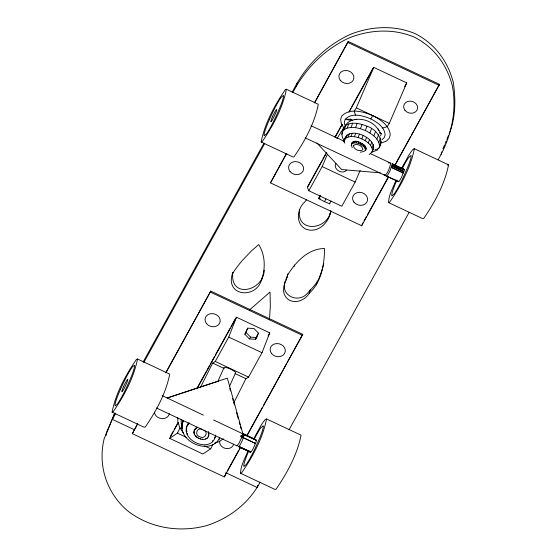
<?xml version="1.0" encoding="UTF-8"?>
<svg xmlns="http://www.w3.org/2000/svg" width="557" height="557" viewBox="0 0 557 557"><rect width="100%" height="100%" fill="white"/><g stroke="black" fill="none" stroke-linecap="round" stroke-linejoin="round"><path stroke-width="0.84" d="M219.73 437.865C209.912 457.019 174.807 440.517 183.1 420.598M181.93 428.681L182.236 422.874M215.656 435.024C212.433 455.744 176.381 439.452 188.677 422.888M186.33 431.362L186.588 426.947M208.715 435.518L208.409 431.786C212.064 447.048 184.534 436.18 197.192 427.212L194.699 429.802L194.142 431.229L194.212 430.686M269.484 319.084L270.326 306.197L270.034 292.077L249.292 310.138M299.673 209.265C295.426 233.223 327.795 230.584 330.788 210.797C329.41 222.431 317.741 233.926 305.647 229.073C295.461 223.858 296.895 209.223 304.428 202.288A469.6 397.809 15.4 0 1 306.594 199.775M244.05 435.108L243.931 435.518L242.65 434.968L242.761 434.613L244.328 435.386M186.421 428.208L187.674 424.086M187.243 434.585L187.403 433.325M194.08 432.803L194.149 432.26L194.518 434.418M194.699 429.802L194.769 429.259M195.716 428.618L195.786 428.075M195.43 435.957L195.5 435.414L196.823 436.779L196.753 437.322M198.389 438.422L198.459 437.872M200.235 439.174L200.304 438.624M202.163 439.529L202.233 438.986M205.735 438.993L205.805 438.443M207.141 438.129L207.211 437.586M208.158 436.946L208.784 434.975M208.778 433.945L208.847 433.402M212.516 441.847L212.677 440.587M219.159 439.376L219.388 437.753M105.914 435.616L106.255 433.04L113.238 416.859M352.184 147.828C347.136 131.724 378.899 150 360.295 152.172M351.954 143.038L351.188 145.481M365.253 150.62L366.012 148.176M383.989 174.613C386.795 177.328 390.645 165.074 390.687 163.152L370.356 153.593M344.407 140.691C340.313 136.214 341.88 129.238 345.841 125.262C352.358 121.426 360.428 123.598 366.979 126.251C379.233 129.677 388.507 148.099 371.777 152.047M343.558 129.447L344.003 127.414M344.79 143.135L343.982 141.784C345.772 121.565 386.802 141.757 369.2 154.526M345.256 138.519L345.556 137.154M372.083 152.172L373.803 146.86M378.892 148.078L381.155 141.144M232.394 273.724C225.188 296.345 255.893 299.381 261.581 279.893C265.605 268.453 265.327 255.015 258.692 244.593L251.311 251.033L242.26 260.551A165.84 140.489 15.4 0 0 232.394 273.724L232.77 272.345M232.861 272.422C229.4 299.109 263.433 291.499 264.255 270.201M285.177 281.257C279.851 295.593 298.538 304.129 307.638 293.052C312.324 287.642 317.95 282.845 319.99 275.638C321.556 271.684 322.823 267.611 323.756 263.461M242.692 433.485C242.81 434.07 243.827 435.066 244.453 434.314L255.489 439.682M287.565 275.04C295.704 262.152 307.924 248.645 324.508 248.513C324.508 264.276 321.438 282.246 309.253 293.226C304.916 300.766 293.337 304.978 286.639 298.03C279.997 290.747 285.978 281.577 287.913 273.821M260.133 482.16C249.111 503.034 229.477 518.142 207.204 525.432C179.751 533.091 149.102 528.217 126.731 510.094C106.213 491.928 97.559 464.733 104.326 438.108C108.378 429.92 111.059 421.085 115.02 412.939M240.694 447.243L224.304 476.917L132.329 433.68L137.663 423.501M165.944 372.807L210.769 291.095L302.743 334.332L246.995 435.825M292.878 92.539L296.233 86.46L297.18 83.028C309.72 61.674 328.24 44.337 350.882 34.137C371.658 26.144 394.829 24.954 415.536 33.824C435.003 43.871 447.786 61.228 453.273 82.269C455.793 99.459 455.807 117.597 449.13 133.875M388.487 177.182L361.674 225.738L270.465 182.863L286.256 153.753M261.581 279.893L262.528 276.453M224.304 476.917L226.692 472.064M314.872 102.439L348.25 41.462L439.459 84.344L394.767 165.805M286.173 280.206L287.12 276.773L286.054 278.994M294.2 266.371L294.583 265M309.253 293.226L310.2 289.786M225.801 472.726L257.195 487.486L257.766 485.426M316.404 284.982L317.351 281.55M361.674 225.738L363.213 222.424M438.094 159.852L441.033 154.533L441.792 151.782M243.729 436.152L242.107 440.977A6.712 0.71 -64.8 0 1 239.308 446.046L238.278 446.519L250.65 452.263L251.318 451.692A6.712 0.71 -64.8 0 0 254.117 446.623L255.496 443.483A6.942 0.738 -64.8 0 0 256.512 440.302L255.795 440.531M345.841 125.262L344.212 129.509L342.374 131.654M348.8 123.821L347.164 128.068L344.212 129.509M352.678 123.188L351.035 127.435L347.164 128.068M380.605 135.915L381.336 133.645L379.763 132.907M357.204 123.396L355.561 127.644L351.035 127.435M362.085 124.441L360.435 128.688L355.561 127.644M182.048 424.518L183.483 420.73M214.682 438.206L215.496 436.054M134.369 429.739L112.396 419.414L114.324 414.345L113.343 415.975M257.195 487.486L258.023 485.314M200.569 387.122L212.67 363.06L215.28 361.458L228.739 337.076L236.502 317.232L269.762 332.87L262.006 352.72L248.54 377.096L245.929 378.704L233.822 402.781M244.857 334.242L247.781 328.157L253.978 328.505L258.483 333.183L256.791 337.507L255.559 339.276L249.362 338.921L244.857 334.242L247.781 328.157M255.559 339.276L257.243 334.952M341.782 134.362L342.409 132.761M343.982 141.784L345.006 139.173M344.435 139.737L345.82 138.108L347.095 134.85M345.82 138.108L348.055 137.022L349.33 133.757M348.055 137.022L350.994 136.535L352.261 133.276M350.994 136.535L354.419 136.695L355.693 133.436M351.397 144.451L352.63 142.216M352.08 143.629L353.187 143.072L353.737 141.666M353.187 143.072L354.649 142.822L355.199 141.415M354.419 136.695L358.109 137.488L359.376 134.23M354.649 142.822L356.355 142.898L356.905 141.485M356.355 142.898L358.2 143.281L358.75 141.868M372.529 150.125C371.749 144.555 366.443 141.165 361.806 138.853L363.08 135.595M365.462 149.582L364.438 147.187L360.045 143.957L360.602 142.543M379.484 145.377C378.447 138.025 371.435 133.548 365.315 130.498L366.979 126.251M361.778 144.876L362.335 143.469M365.267 140.705L366.534 137.447M363.282 145.983L363.832 144.569M369.883 132.942L371.547 128.695M364.438 147.187L364.988 145.774M365.183 148.413L365.733 147.006M368.247 142.919L369.514 139.654M373.817 135.859L375.488 131.619M370.544 145.335L371.818 142.07M372.006 147.793L373.281 144.528M376.859 139.048L378.53 134.815M378.788 142.293L380.466 138.059M377.054 150.223L377.681 148.622M442.954 148.747L444.583 144.834M445.231 143.267L446.206 140.921M446.853 139.354L448.482 135.442M441.033 154.533C451.992 133.381 456.831 109.29 452.326 85.708C446.839 64.661 434.056 47.303 414.596 37.256C393.883 28.386 370.711 29.577 349.935 37.57C327.293 47.77 308.78 65.106 296.233 86.46M156.42 407.961L237.024 445.899L238.974 443.254L241.898 437.064L240.596 436.611L241.09 435.309L242.253 435.658L241.724 437.008L243.583 436.549M248.68 451.177L247.155 454.797A22.921 2.43 -64.8 0 0 243.952 466.411L246.166 464.545A22.162 2.346 -64.8 0 0 255.405 447.807L259.959 437.426A22.921 2.43 -64.8 0 0 263.162 425.806L260.948 427.679A22.162 2.346 -64.8 0 0 254.257 439.222M396.925 179.974L395.108 184.283A22.726 2.409 -64.8 0 0 391.94 195.799L394.126 193.947A21.974 2.325 -64.8 0 0 403.296 177.349L407.808 167.051A22.726 2.409 -64.8 0 0 410.982 155.535L408.789 157.387A21.974 2.325 -64.8 0 0 402.154 168.834M360.156 170.442L355.157 182.083L341.81 206.257L308.822 190.752L322.169 166.571L327.502 154.164M355.491 115.202L354.231 111.149L356.299 107.856L373.768 67.383L406.756 82.889L389.287 123.369L387.206 126.683L382.631 127.992M305.159 137.844L385.068 175.406M217.829 381.475L224.199 367.251C228.203 367.571 232.582 369.827 235.757 372.403L229.317 386.795M247.969 450.808C245.261 458.098 240.687 465.367 240.554 473.269L275.04 489.478L276.077 489.157C287.217 472.99 297.278 454.449 301.052 435.17L266.559 418.955L265.529 419.282L263.649 421.447L260.975 425.478L253.344 439.452M395.916 180.329C393.235 187.556 388.702 194.762 388.563 202.595L422.763 218.678L423.793 218.351C434.836 202.323 444.813 183.935 448.559 164.816L414.359 148.74L413.329 149.06L411.463 151.212L408.817 155.208L401.959 167.622M335.857 163.549C332.752 169.272 342.513 175.037 346.468 170.198M329.841 214.236L331.29 211.173M331.046 200.931L329.66 203.813L324.508 201.669L319.057 198.821L318.75 198.118L320.143 195.235M319.057 198.821L320.442 195.939M324.508 201.669L325.894 198.786M212.927 444.326L210.692 448.782L202.887 453.997L169.62 438.352L177.425 433.144L180.015 427.985L182.271 428.695M143.142 362.008L264.018 143.079M292.14 92.149L297.18 83.028M112.396 419.414L115.752 413.329M143.873 362.398L264.756 143.469M314.322 102.92L348.25 41.462M270.465 182.863L286.806 153.272M165.812 372.515L210.769 291.095M132.329 433.68L137.795 423.786M307.729 186.456L322.002 160.611M322.844 159.093L325.782 153.767M335.015 137.043L341.733 124.879M349.705 110.439L350.966 108.155M351.808 106.638L372.793 68.622M326.75 152.527L307.443 187.5L308.822 190.752M335.147 137.321L342.283 124.399M349.002 112.236L373.768 67.383M170.331 436.549L173.276 431.215M174.118 429.691L177.899 422.833M196.83 388.549L206.083 371.791M206.925 370.273L209.446 365.698M210.288 364.174L214.494 356.557M215.336 355.032L230.055 328.372M230.897 326.848L235.103 319.231M169.62 438.352L178.456 422.359M196.962 388.835L236.502 317.232M404.654 86.69L406.756 82.889M268.084 335.913L269.762 332.87M364.055 220.906L366.569 216.353M367.404 214.842L388.347 176.903M394.635 165.52L410.551 136.695M411.393 135.177L413.907 130.623M414.742 129.106L418.934 121.517M419.769 119.999L439.459 84.344M227.535 470.547L238.459 450.759M239.301 449.234L240.137 447.717M246.862 435.539L262.41 407.383M263.245 405.865L282.998 370.099M283.833 368.574L286.354 364.006M287.196 362.489L302.743 334.332M289.097 429.712L409.137 212.308M344.811 125.269L344.317 122.046L345.222 119.254C351.85 112.249 363.032 115.675 370.767 118.878L372.793 115.612C380.466 119.623 389.601 125.485 390.248 135.003L389.155 138.394L386.447 141.018L382.311 142.71L380.041 142.982M336.874 138.763L343.746 127.832L341.26 123.376L340.661 119.463L341.754 116.072C349.81 107.564 363.394 111.72 372.793 115.612M249.362 338.921L250.594 337.152L256.791 337.507M257.661 334.36L258.483 333.183M365.12 150.028L365.803 149.206M187.507 425.346L189.512 422.958M345.521 125.074L348.362 122.115L352.24 120.166M372.431 149.993L373.357 148.907M379.644 144.931L380.563 143.859M382.005 139.786L384.239 137.628L385.138 134.836C384.602 127.003 377.082 122.178 370.767 118.878M223.273 438.756L219.34 441.562L214.459 443.268M374.958 149.819L376.205 149.151M404.103 169.648L392.135 163.751L404.347 169.572L402.015 176.179A6.656 0.703 -64.8 0 1 399.237 181.206L398.575 181.763L385.061 175.455M242.511 434.049L256.512 440.302L242.922 433.868L227.36 378.126L167.177 397.983L162.08 395.588M167.58 397.893L218.038 381.246M286.389 89.273L285.386 89.586C274.566 105.28 264.812 123.292 261.156 142.007L293.079 157.011L294.082 156.698C304.895 141.005 314.656 122.993 318.312 104.277L286.389 89.273C282.733 107.988 272.979 126 262.159 141.687L261.156 142.007M390.868 163.187L390.443 163.222M447.536 165.144L448.559 164.816M388.563 202.595L389.587 202.275C400.636 186.247 410.613 167.852 414.359 148.74M137.516 358.993L136.507 359.307C125.597 375.133 115.759 393.298 112.075 412.166L144.263 427.303L145.28 426.982C156.183 411.157 166.028 392.998 169.711 374.123L137.516 358.993C133.833 377.862 123.995 396.027 113.085 411.846L112.075 412.166M242.873 433.527L243.903 434.175L243.472 434.669L242.198 434.098M240.554 473.269L241.585 472.942C252.725 456.775 262.786 438.234 266.559 418.955M353.479 119.79L356.689 119.261M354.837 119.644C363.846 117.938 374.227 122.373 378.788 130.415M353.027 120.312L350.666 119.205L345.222 119.254L351.78 120.57M388.222 162.902L389.531 162.895M380.354 172.858L341.636 169.537L316.884 142.975M242.922 433.868L213.568 419.978M202.776 429.538C197.115 426.46 193.843 435.219 199.97 436.841C204.628 439.57 208.993 432.761 203.953 430.15M358.2 143.281L360.045 143.957M360.435 128.688L365.315 130.498M358.109 137.488L361.806 138.853M318.75 198.118L320.226 198.731M379.783 132.949L381.336 133.645M392.177 164.099L404.347 169.572L392.476 164.308L392.024 164.837L391.982 166.111L403.895 171.716L392.024 164.837L404.389 169.906L392.323 165.039L403.895 171.716L391.675 165.923L391.467 167.455L403.386 173.06L391.16 167.281L390.102 170.574A6.656 0.703 -64.8 0 1 387.324 175.601L386.307 176.075L398.534 181.429M239.002 446.533L250.65 452.263L238.633 446.61M347.965 42.506L439.174 85.381M356.299 107.856L389.287 123.369M310.924 125.652L344.546 141.457M322.169 166.571L355.157 182.083M210.483 292.14L302.458 335.377M228.739 337.076L262.006 352.72M215.28 361.458L248.54 377.096M212.67 363.06L224.269 368.518M235.103 373.608L245.929 378.704M238.591 446.268L250.601 451.915L247.635 450.321M177.425 433.144L186.498 437.412M204.642 445.941L210.692 448.782M167.177 397.983L203.347 415.132M255.468 439.668L244.154 434.098L242.511 436.946L242.191 436.758M247.552 450.293L250.601 451.915M236.829 445.44L237.024 445.899M350.666 119.205L352.602 120.73M246.097 332.473L250.594 337.152M183.323 432.914L179.82 427.692L177.906 422.129L177.746 417.402M378.106 128.89L380.382 132.824M329.361 203.103L329.66 203.813M182.334 427.163L181.283 424.114L181.129 419.567M186.498 430.101L186.95 431.717M182.118 427.038L182.515 428.458M229.776 388.445L230.466 390.917M232.541 398.332L233.237 400.803M233.696 402.453L234.393 404.925M236.467 412.34L238.312 418.934M239.232 422.234L239.928 424.706M240.387 426.349L241.077 428.827M169.37 413.712A7.666 6.496 15.4 0 1 161.607 418.599A7.666 6.496 15.4 0 1 154.338 412.117M233.627 444.054A7.123 6.03 15.4 0 1 225.501 448.441A7.123 6.03 15.4 0 1 219.73 440.991M120.521 389.197L118.39 394.265A22.921 2.43 -64.8 0 0 115.195 405.879L117.402 404.006A22.162 2.346 -64.8 0 0 126.648 387.275L131.201 376.894A22.921 2.43 -64.8 0 0 134.397 365.274L132.19 367.147A22.162 2.346 -64.8 0 0 122.944 383.884L120.521 389.197M123.501 386.676L122.853 388.208A6.942 0.738 -64.8 0 0 121.886 391.724L122.554 391.16A6.712 0.71 -64.8 0 0 125.353 386.092L126.738 382.951A6.942 0.738 -64.8 0 0 127.706 379.428L127.038 379.999A6.712 0.71 -64.8 0 0 124.239 385.068L123.501 386.676M269.539 119.226L267.423 124.253A22.726 2.409 -64.8 0 0 264.248 135.776L266.441 133.917A21.974 2.325 -64.8 0 0 275.604 117.318L280.122 107.028A22.726 2.409 -64.8 0 0 283.297 95.505L281.104 97.364A21.974 2.325 -64.8 0 0 271.941 113.962L269.539 119.226M272.491 116.726L271.851 118.251A6.886 0.731 -64.8 0 0 270.89 121.739L271.551 121.175A6.656 0.703 -64.8 0 0 274.329 116.148L275.694 113.029A6.886 0.731 -64.8 0 0 276.655 109.541L275.993 110.105A6.656 0.703 -64.8 0 0 273.215 115.132L272.491 116.726M353.73 145.203L353.43 145.823C353.855 149.548 359.488 151.943 362.572 149.917L362.879 149.297C362.454 145.572 356.821 143.17 353.73 145.203M255.496 443.483L243.172 437.649L255.496 443.483M206.438 323.52A7.666 6.496 15.4 0 0 219.521 323.422A7.666 6.496 15.4 0 0 211.911 313.598A7.666 6.496 15.4 0 0 206.438 323.52M271.544 353.472A7.666 6.496 15.4 0 0 284.627 353.375A7.666 6.496 15.4 0 0 277.017 343.551A7.666 6.496 15.4 0 0 271.544 353.472M340.264 80.299A7.603 6.44 15.4 0 0 353.242 80.201A7.603 6.44 15.4 0 0 345.695 70.461A7.603 6.44 15.4 0 0 340.264 80.299M289.953 171.417A7.603 6.44 15.4 0 0 302.931 171.319A7.603 6.44 15.4 0 0 295.384 161.579A7.603 6.44 15.4 0 0 289.953 171.417M353.953 202.149A7.603 6.44 15.4 0 0 366.924 202.052A7.603 6.44 15.4 0 0 359.383 192.311A7.603 6.44 15.4 0 0 353.953 202.149M404.946 110.265A7.06 5.981 15.4 0 0 417.005 110.175A7.06 5.981 15.4 0 0 409.994 101.123A7.06 5.981 15.4 0 0 404.946 110.265"/></g></svg>
